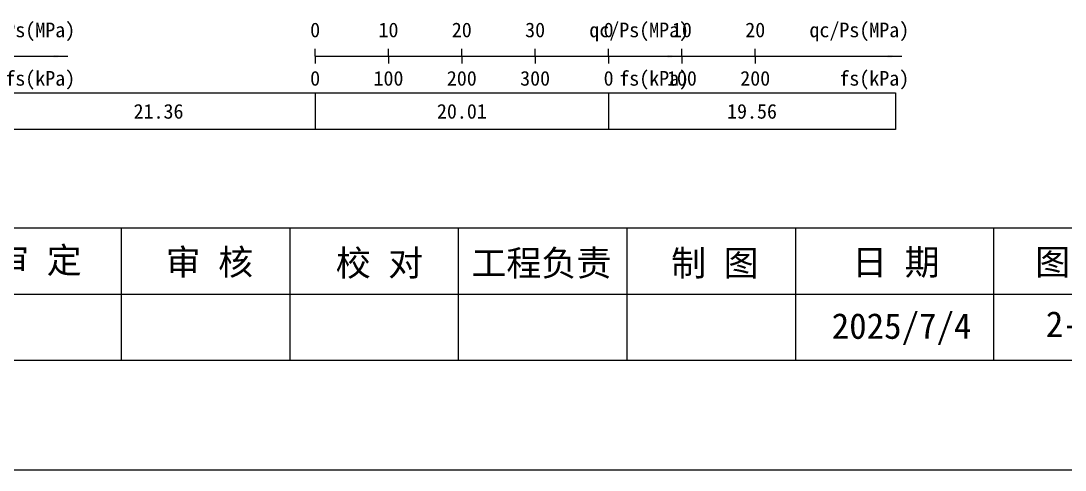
# Model space of a CAD drawing. Extents: x -37 to 3540, y -1485 to 297.
# Drawn here: x 1160.2 to 1302.6, y -1485 to -1423.8 of the extents above; entities that cross this region are included whole.
import ezdxf
from ezdxf.enums import TextEntityAlignment as Align

# ---------------------------------------------------------------- set-up
doc = ezdxf.new("R2010")
doc.units = 0
doc.layers.get('0').update_dxf_attribs({"linetype": 'CONTINUOUS'})
for name, color, linetype in [('FRAME', 7, 'CONTINUOUS'), ('RULER', 7, 'CONTINUOUS'), ('STRATUM', 241, 'CONTINUOUS')]:
    doc.layers.add(name, color=color, linetype=linetype)
doc.styles.add('ST', font='')
doc.styles.get('ST').set_extended_font_data('SimSun')

# ---------------------------------------------------------------- blocks, each defined once
blk = doc.blocks.new('Arrow')
for points in [[(-3.984779, 0.348623), (0, 0), (-3.189535, 0)], [(-3.189535, 0), (0, 0), (-3.984779, -0.348623)]]:
    blk.add_solid(points)
blk = doc.blocks.new('图签_A3长')
for p, q in [((0, 18), (-380, 18)), ((-142, 0), (-142, 18)), ((-119, 0), (-119, 18)), ((-96, 0), (-96, 18)), ((-73, 0), (-73, 18)), ((-50, 0), (-50, 18)), ((-23, 0), (-23, 18)), ((-320, 9), (0, 9)), ((-380, 0), (0, 0))]:
    blk.add_line(p, q)
at = {"style": 'ST'}
for s, p in [('审 定', (-153.38, 13.61)), ('审 核', (-129.99, 13.36)), ('校 对', (-106.8, 13.23)), ('工程负责', (-84.71, 13.23)), ('制 图', (-61.06, 13.23)), ('日 期', (-36.37, 13.36)), ('图 号', (-11.42, 13.36))]:
    blk.add_text(s, height=3.5, dxfattribs=at).set_placement(p, align=Align.MIDDLE_CENTER)
for tag, p in [('01＿单位名称', (-349.98, 8.36)), ('02＿工程名称', (-271.3, 5.16)), ('04＿工程编号', (-176.51, 4.65)), ('05＿日期', (-35.59, 4.65)), ('06＿图号', (-11.16, 4.91))]:
    blk.add_attdef(tag, text='', height=3.5, dxfattribs=at).set_placement(p, align=Align.MIDDLE_CENTER)
at = {"style": 'ST', "width": 0.85}
blk.add_attdef('03＿图件名称', text='', height=3, dxfattribs=at).set_placement((-205.49, 5.05), align=Align.MIDDLE_CENTER)

msp = doc.modelspace()

# ---------------------------------------------------------------- linework, layer by layer
at = {"layer": 'RULER', "linetype": 'Continuous'}
for points in [[(1200.33, -1428.58), (1200.33, -1427.58)], [(1210.33, -1428.58), (1210.33, -1427.58)], [(1220.33, -1428.58), (1220.33, -1427.58)], [(1230.33, -1428.58), (1230.33, -1427.58)], [(1240.35, -1428.58), (1240.35, -1427.58)], [(1250.35, -1428.58), (1250.35, -1427.58)], [(1260.35, -1428.58), (1260.35, -1427.58)], [(1106.6, -1428.58), (1166.6, -1428.58)], [(1200.33, -1428.58), (1250.33, -1428.58)], [(1200.33, -1428.58), (1200.33, -1429.58)], [(1210.33, -1428.58), (1210.33, -1429.58)], [(1220.33, -1428.58), (1220.33, -1429.58)], [(1230.33, -1428.58), (1230.33, -1429.58)], [(1240.35, -1428.58), (1280.35, -1428.58)], [(1240.35, -1428.58), (1240.35, -1429.58)], [(1250.35, -1428.58), (1250.35, -1429.58)], [(1260.35, -1428.58), (1260.35, -1429.58)], [(1157.61, -1433.58), (1200.33, -1433.58), (1200.33, -1438.58), (1157.61, -1438.58)], [(1200.33, -1433.58), (1240.35, -1433.58), (1240.35, -1438.58), (1200.33, -1438.58)], [(1240.35, -1433.58), (1279.46, -1433.58), (1279.46, -1438.58), (1240.35, -1438.58)]]:
    msp.add_lwpolyline(points, dxfattribs=at)
at = {"layer": 'STRATUM'}
for points in [[(729.18, -1470), (1315.9, -1470)], [(1335.9, -1485), (709.18, -1485)]]:
    msp.add_lwpolyline(points, dxfattribs=at)

# ---------------------------------------------------------------- block references
at = {"layer": 'FRAME'}
ref = msp.add_blockref('图签_A3长', (1315.9, -1470), dxfattribs=at)
ref.add_attrib('05＿日期', '2025/7/4', dxfattribs={"layer": '0', "height": 3.5, "style": 'ST'}).set_placement((1280.31, -1465.35), align=Align.MIDDLE_CENTER)
ref.add_attrib('06＿图号', '2-30', dxfattribs={"layer": '0', "height": 3.5, "style": 'ST'}).set_placement((1304.74, -1465.09), align=Align.MIDDLE_CENTER)
at = {"layer": 'RULER', "xscale": 0.5, "yscale": 0.5, "zscale": 0.5}
for p in [(1166.6, -1428.58), (1250.33, -1428.58), (1280.35, -1428.58)]:
    msp.add_blockref('Arrow', p, dxfattribs=at)

# ---------------------------------------------------------------- texts
at = {"layer": 'RULER', "style": 'ST'}
for p in [(1167.6, -1426.58), (1251.33, -1426.58), (1281.35, -1426.58)]:
    msp.add_text('qc/Ps(MPa)', height=2, dxfattribs=at).set_placement(p, align=Align.BOTTOM_RIGHT)
for s, p in [('0', (1200.33, -1426.58)), ('10', (1210.33, -1426.58)), ('20', (1220.33, -1426.58)), ('30', (1230.33, -1426.58)), ('0', (1240.35, -1426.58)), ('10', (1250.35, -1426.58)), ('20', (1260.35, -1426.58))]:
    msp.add_text(s, height=2, dxfattribs=at).set_placement(p, align=Align.BOTTOM_CENTER)
for p in [(1167.6, -1430.58), (1251.33, -1430.58), (1281.35, -1430.58)]:
    msp.add_text('fs(kPa)', height=2, dxfattribs=at).set_placement(p, align=Align.TOP_RIGHT)
for s, p in [('0', (1200.33, -1430.58)), ('100', (1210.33, -1430.58)), ('200', (1220.33, -1430.58)), ('300', (1230.33, -1430.58)), ('0', (1240.35, -1430.58)), ('100', (1250.35, -1430.58)), ('200', (1260.35, -1430.58))]:
    msp.add_text(s, height=2, dxfattribs=at).set_placement(p, align=Align.TOP_CENTER)
for s, p in [('21.36', (1178.97, -1436.08)), ('20.01', (1220.34, -1436.08)), ('19.56', (1259.91, -1436.08))]:
    msp.add_text(s, height=2, dxfattribs=at).set_placement(p, align=Align.MIDDLE_CENTER)

doc.saveas('drawing.dxf')
